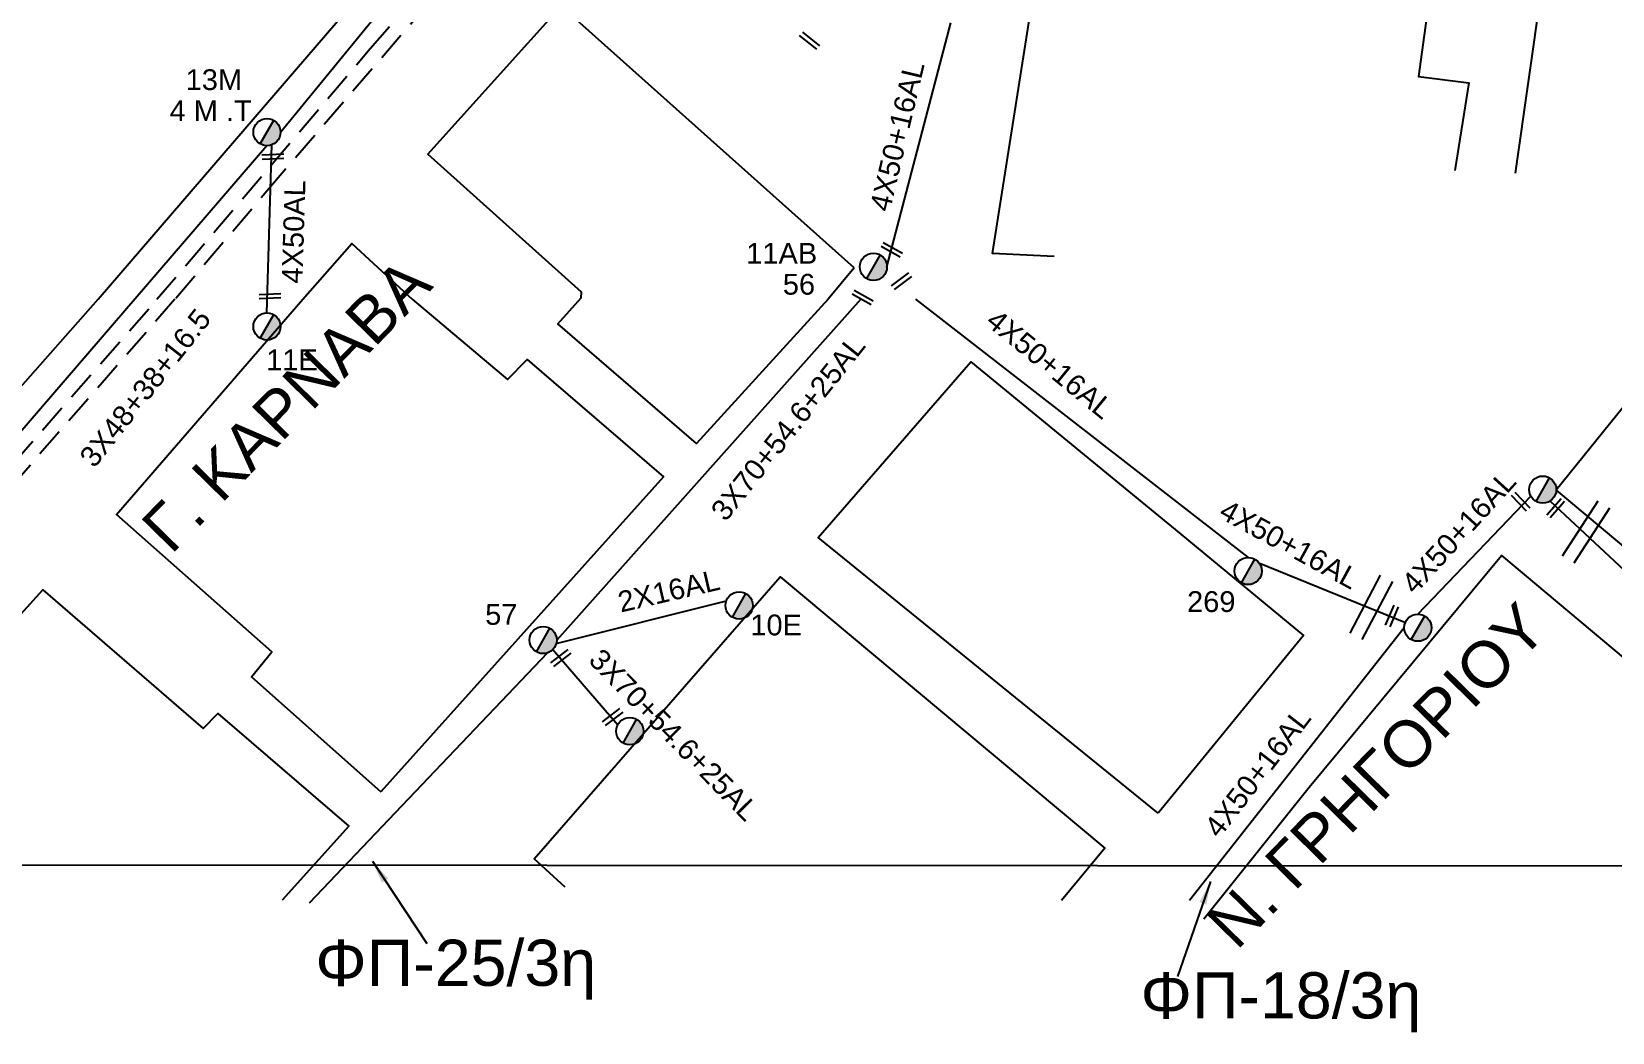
# Model space of a CAD drawing. Header units: millimetres. Extents: x 645 to 3057, y 900 to 1793.
# Drawn here: x 1552.6 to 1689.6, y 902.5 to 989.2 of the extents above; entities that cross this region are included whole.
import ezdxf

# ---------------------------------------------------------------- set-up
doc = ezdxf.new("R2010")
doc.units = ezdxf.units.MM
doc.linetypes.add('DASHED', pattern=[19.05, 12.7, -6.35])
for name, color, linetype in [('Γυμνά εναέρια ΧΤ (1Φ)   2x16AL', 7, 'Continuous'), ('Γυμνά εναέρια ΧΤ (3Φ)   4x50AL', 7, 'Continuous'), ('Γυμνά εναέρια ΧΤ και ΦΟΠ (3Φ)   4x50+16AL', 7, 'Continuous'), ('Επιγραφές - Σχήματα', 7, 'Continuous'), ('Καλώδια ΧΤ   3x48+38+16.5', 7, 'DASHED'), ('Μηχανική τομή', 7, 'Continuous'), ('Στύλος ΦΜ', 7, 'Continuous'), ('Στύλος ΦΜ @ 1', 7, 'Continuous'), ('Συνεστραμμένα ΧΤ   3x70+54.6+25 AL', 7, 'SYN_LINE'), ('Συνεστραμμένα ΧΤ   4x120+25 AL', 7, 'SYN_LINE'), ('Τομή', 7, 'Continuous'), ('Υπόβαθρο ΔΕΗ', 7, 'Continuous'), ('Υπόγεια Καλώδια Δικτύου ΧΤ   .15', 7, 'DASHED')]:
    doc.layers.add(name, color=color, linetype=linetype)
doc.styles.get("Standard").update_dxf_attribs({"font": 'arial.ttf'})
doc.linetypes.add('SYN_LINE', pattern='A,0.5,-0.0001,["/\\/\\/\\/",Standard,S=0.1,R=0,X=0,Y=-0.05],-0.25', length=0.7501)
doc.dimstyles.new('ISO-25', dxfattribs={"dimtxt": 2.5, "dimasz": 2.5, "dimexe": 1.25, "dimexo": 0.625, "dimtad": 1, "dimtxsty": 'Standard', "dimcen": 2.5, "dimadec": 0, "dimazin": 0, "dimtfac": 1, "dimtmove": 0, "dimatfit": 3, "dimfxl": 1, "dimarcsym": 0})

# ---------------------------------------------------------------- blocks, each defined once
blk = doc.blocks.new('ΥΠΑΡΧΩΝ ΤΣΙΜΕΝΤΕΝΙΟΣ ΣΤΥΛΟΣ')
at = {"layer": 'Στύλος ΦΜ'}
blk.add_hatch(color=256, dxfattribs=at).paths.add_polyline_path([(-1.29, -2.28, 0.574793), (2.62, 0, 0.268822), (1.3, 2.27)])
blk.add_line((-1.29, -2.28), (1.3, 2.27), dxfattribs=at)
blk.add_circle((0, 0), 2.62, dxfattribs=at)
at = {"layer": 'Στύλος ΦΜ', "flags": 4}
for tag, p in [('ΑΡΙΘΜΟΣ', (-4.68, 8.05)), ('ΤΥΠΟΣ', (-4.91, 3.03))]:
    blk.add_attdef(tag, p, '', height=4, dxfattribs=at)
blk = doc.blocks.new('ΜΗΧΑΝΙΚΗ ΤΟΜΗ')
at = {"layer": 'Μηχανική τομή', "ltscale": 40}
for p, q in [((-1.89, 0.78), (1.89, 0.78)), ((1.89, 0), (-1.89, 0))]:
    blk.add_line(p, q, dxfattribs=at)
blk = doc.blocks.new('ΤΟΜΗ')
at = {"layer": 'Τομή', "ltscale": 40}
for p, q in [((-5.68, 0), (5.68, 0)), ((5.68, -2.33), (-5.68, -2.33))]:
    blk.add_line(p, q, dxfattribs=at)

msp = doc.modelspace()

# ---------------------------------------------------------------- linework, layer by layer
at = {"layer": 'Γυμνά εναέρια ΧΤ (1Φ)   2x16AL', "color": 85, "linetype": 'SYN_LINE', "ltscale": 15}
msp.add_lwpolyline([(1598.07763, 936.20546), (1612.82424, 939.91827)], dxfattribs=at)
at = {"layer": 'Γυμνά εναέρια ΧΤ (3Φ)   4x50AL', "color": 5, "ltscale": 0.2}
msp.add_lwpolyline([(1573.01415, 964.85477), (1573.42272, 979.40438)], dxfattribs=at)
at = {"layer": 'Γυμνά εναέρια ΧΤ και ΦΟΠ (3Φ)   4x50+16AL', "color": 85, "ltscale": 0.2}
for points in [[(1626.73476, 968.84179), (1632.26653, 989.96478)], [(1629.21959, 966.02344), (1658.03121, 943.66762)], [(1658.96117, 943.21257), (1671.64787, 938.02516)]]:
    msp.add_lwpolyline(points, dxfattribs=at)
at = {"layer": 'Γυμνά εναέρια ΧΤ και ΦΟΠ (3Φ)   4x50+16AL', "color": 173, "ltscale": 0.2}
for points in [[(1672.73803, 938.75718), (1682.51928, 948.97055)], [(1671.56026, 937.57941), (1652.93404, 913.95469)]]:
    msp.add_lwpolyline(points, dxfattribs=at)
at = {"layer": 'Επιγραφές - Σχήματα'}
msp.add_lwpolyline([(644.94827, 917.56325), (2950.19274, 916.21517), (2950.19274, 1768.24265), (644.94827, 1768.24265)], close=True, dxfattribs=at)
at = {"layer": 'Καλώδια ΧΤ   3x48+38+16.5', "color": 5, "linetype": 'ByBlock', "ltscale": 0.2}
for points in [[(1574.19287, 980.50936), (1592.9435, 1003.39391)], [(1573.0151, 979.33159), (1550.35459, 953.02189)]]:
    msp.add_lwpolyline(points, dxfattribs=at)
at = {"layer": 'Συνεστραμμένα ΧΤ   3x70+54.6+25 AL', "color": 85, "ltscale": 20}
for points in [[(1624.47255, 966.02344), (1598.11862, 936.51347)], [(1597.31276, 935.39596), (1576.66169, 913.72659)]]:
    msp.add_lwpolyline(points, dxfattribs=at)
at = {"layer": 'Συνεστραμμένα ΧΤ   3x70+54.6+25 AL', "color": 85, "ltscale": 10}
msp.add_lwpolyline([(1597.78977, 935.6971), (1603.41611, 929.17003)], dxfattribs=at)
at = {"layer": 'Συνεστραμμένα ΧΤ   4x120+25 AL', "color": 1, "linetype": 'SYN_LINE', "ltscale": 20}
msp.add_lwpolyline([(1684.18207, 948.54687), (1699.16631, 934.60261)], dxfattribs=at)
at = {"layer": 'Υπόβαθρο ΔΕΗ'}
for points in [[(1558.38077, 966.02344), (1580.93412, 992.24128), (1595.67831, 1008.752), (1563.79972, 1024.22633), (1554.80415, 1014.40456), (1534.05355, 991.50277), (1535.89717, 988.86355), (1518.80463, 970.02522), (1523.39147, 966.02344), (1532.46819, 957.75878), (1525.88025, 950.60109), (1536.42096, 941.16494)], [(1650.23598, 921.52718), (1620.77801, 945.38732), (1633.99947, 960.60744), (1652.18778, 945.67305), (1662.82929, 936.89313)]]:
    msp.add_lwpolyline(points, close=True, dxfattribs=at)
for points in [[(1681.18949, 976.95448), (1685.75751, 1009.0343), (1718.50039, 1011.97404), (1715.44046, 989.63001), (1719.0671, 989.06954), (1717.40379, 976.05475), (1706.23357, 977.03426)], [(1641.20795, 969.72547), (1635.8652, 970.0016), (1639.21487, 991.24577), (1634.55438, 991.48455), (1636.45923, 1004.2668), (1675.89524, 1008.10087), (1672.80024, 985.31127), (1677.14293, 984.77562), (1675.92366, 977.1893)], [(1623.89684, 968.75887), (1621.64896, 966.02344), (1610.23388, 953.52385), (1598.22545, 963.89691), (1600.22785, 966.16682), (1600.27794, 966.63112), (1586.94654, 978.6029), (1598.49065, 991.4243), (1607.32797, 1001.81529), (1630.83071, 1003.88536)], [(1623.89684, 968.75887), (1598.49065, 991.4243)], [(1582.89913, 923.34134), (1571.66047, 933.32187), (1573.43513, 935.49739), (1559.97813, 947.39456), (1576.12507, 966.02344), (1580.37731, 970.87041), (1585.58532, 966.02344), (1593.85207, 959.07959), (1595.56607, 960.82363), (1607.36601, 950.64332), (1582.88937, 923.35005)], [(1698.0741, 966.02344), (1684.72722, 949.50786), (1700.31401, 936.4436)], [(1654.17474, 912.35889), (1663.3027, 923.77584), (1679.98722, 943.84761), (1698.36831, 928.41836), (1710.64405, 918.09757), (1706.3903, 912.421)], [(1598.85363, 915.09681), (1596.1549, 917.55865), (1617.47205, 941.98065), (1645.61312, 918.49123), (1641.85417, 913.96318)], [(1530.17036, 914.98467), (1553.60718, 940.87137), (1567.48441, 928.86122), (1568.75383, 930.15612), (1580.11475, 920.39985), (1574.33994, 913.97018)]]:
    msp.add_lwpolyline(points, dxfattribs=at)
at = {"layer": 'Υπόγεια Καλώδια Δικτύου ΧΤ   .15', "color": 5, "ltscale": 0.2}
msp.add_lwpolyline([(1514.97805, 910.84861), (1535.99013, 934.64101), (1563.47596, 966.02344), (1581.96689, 987.74977), (1594.43513, 1002.08281), (1596.33375, 1003.97971), (1596.79402, 1005.47423), (1609.46427, 1014.5158), (1609.46427, 1014.5158), (1609.46427, 1014.5158), (1609.46427, 1014.5158), (1609.46427, 1014.5158), (1609.46427, 1014.5158, 0.600508136), (1618.43424, 1016.0991)], format="xyb", dxfattribs=at)
at = {"layer": 'Υπόγεια Καλώδια Δικτύου ΧΤ   .15', "color": 27, "ltscale": 0.2}
msp.add_lwpolyline([(1619.43563, 1016.23533), (1619.4548, 1014.58445), (1618.94328, 1013.3068), (1617.73423, 1012.215), (1616.75769, 1011.84332), (1613.78157, 1011.91301), (1610.26133, 1012.63959), (1608.86718, 1012.41014), (1598.43877, 1004.48799), (1597.29248, 1002.43301), (1596.35238, 1001.44678), (1594.56618, 1000.4136), (1574.15641, 976.74304), (1565.03998, 966.02344), (1517.35674, 911.3998)], dxfattribs=at)

# ---------------------------------------------------------------- block references
at = {"layer": 'Μηχανική τομή'}
for p, xscale, yscale, zscale, rotation in [((1619.90637, 988.27318), 0.4999999999998651, 0.4999999999998651, 0.4999999999998651, 321.2978199409028), ((1573.5436, 978.18753), 0.499999999999886, 0.499999999999886, 0.499999999999886, 2.556822684290538), ((1627.05532, 970.13788), 0.499999999999874, 0.499999999999874, 0.499999999999874, 330.9710506791064), ((1628.10768, 967.44471), 0.4999999999999568, 0.4999999999999568, 0.4999999999999568, 37.09173141830854), ((1573.28507, 966.09829), 0.499999999999886, 0.499999999999886, 0.499999999999886, 2.556822684290538), ((1624.53266, 966.00874), 0.499999999999874, 0.499999999999874, 0.499999999999874, 330.9710506791064), ((1681.4957, 948.36442), 0.5000000000000608, 0.5000000000000608, 0.5000000000000608, 313.9241727462405), ((1684.82057, 947.81199), 0.5000000000000122, 0.5000000000000122, 0.5000000000000122, 48.31792894491981), ((1670.66172, 938.51919), 0.4999999999999821, 0.4999999999999821, 0.4999999999999821, 66.86725441196066), ((1598.5983, 934.80028), 0.4999999999999568, 0.4999999999999568, 0.4999999999999568, 37.09173141830854), ((1603.08034, 929.69009), 0.4999999999999568, 0.4999999999999568, 0.4999999999999568, 37.09173141830854)]:
    msp.add_blockref('ΜΗΧΑΝΙΚΗ ΤΟΜΗ', p, dxfattribs=dict(at, xscale=xscale, yscale=yscale, zscale=zscale, rotation=rotation))
at = {"layer": 'Στύλος ΦΜ @ 1', "ltscale": 40}
ref = msp.add_blockref('ΥΠΑΡΧΩΝ ΤΣΙΜΕΝΤΕΝΙΟΣ ΣΤΥΛΟΣ', (1573.0151, 980.50936), dxfattribs=dict(at, xscale=0.4499999999998181, yscale=0.4499999999998181, zscale=0.4499999999998181))
ref.add_attrib('ΤΥΠΟΣ', '4 M .T', (1564.57247, 981.4584), dxfattribs={"layer": 'Στύλος ΦΜ', "height": 1.8, "flags": 4})
ref.add_attrib('ΑΡΙΘΜΟΣ', '13M', (1565.96664, 984.15135), dxfattribs={"layer": 'Στύλος ΦΜ', "height": 1.8, "flags": 4})
ref = msp.add_blockref('ΥΠΑΡΧΩΝ ΤΣΙΜΕΝΤΕΝΙΟΣ ΣΤΥΛΟΣ', (1625.557, 968.84179), dxfattribs=dict(at, xscale=0.4499999999998181, yscale=0.4499999999998181, zscale=0.4499999999998181))
ref.add_attrib('ΤΥΠΟΣ', '11AB', (1614.53682, 969.11034), dxfattribs={"layer": 'Στύλος ΦΜ', "height": 1.8, "flags": 4})
ref.add_attrib('ΑΡΙΘΜΟΣ', '56', (1617.70884, 966.42875), dxfattribs={"layer": 'Στύλος ΦΜ', "height": 1.8, "flags": 4})
ref = msp.add_blockref('ΥΠΑΡΧΩΝ ΤΣΙΜΕΝΤΕΝΙΟΣ ΣΤΥΛΟΣ', (1573.01415, 963.677), dxfattribs=dict(at, xscale=0.4499999999998181, yscale=0.4499999999998181, zscale=0.4499999999998181))
ref.add_attrib('ΤΥΠΟΣ', '11E', (1572.93993, 959.88027), dxfattribs={"layer": 'Στύλος ΦΜ', "height": 1.8, "flags": 4})
at = {"layer": 'Στύλος ΦΜ @ 1', "ltscale": 40, "xscale": 0.4499999999998181, "yscale": 0.4499999999998181, "zscale": 0.4499999999998181}
for p in [(1683.5499, 949.54061), (1672.73803, 937.57941), (1604.4557, 928.6165)]:
    msp.add_blockref('ΥΠΑΡΧΩΝ ΤΣΙΜΕΝΤΕΝΙΟΣ ΣΤΥΛΟΣ', p, dxfattribs=at)
at = {"layer": 'Στύλος ΦΜ @ 1', "ltscale": 40}
ref = msp.add_blockref('ΥΠΑΡΧΩΝ ΤΣΙΜΕΝΤΕΝΙΟΣ ΣΤΥΛΟΣ', (1658.03121, 942.48985), dxfattribs=dict(at, xscale=0.4499999999998181, yscale=0.4499999999998181, zscale=0.4499999999998181))
ref.add_attrib('ΤΥΠΟΣ', '269', (1652.73483, 938.94026), dxfattribs={"layer": 'Στύλος ΦΜ', "height": 1.8, "flags": 4})
ref = msp.add_blockref('ΥΠΑΡΧΩΝ ΤΣΙΜΕΝΤΕΝΙΟΣ ΣΤΥΛΟΣ', (1596.94085, 936.51347), dxfattribs=dict(at, xscale=0.4499999999998181, yscale=0.4499999999998181, zscale=0.4499999999998181))
ref.add_attrib('ΤΥΠΟΣ', '57', (1591.92057, 937.83262), dxfattribs={"layer": 'Στύλος ΦΜ', "height": 1.8, "flags": 4})
ref = msp.add_blockref('ΥΠΑΡΧΩΝ ΤΣΙΜΕΝΤΕΝΙΟΣ ΣΤΥΛΟΣ', (1613.92923, 939.51069), dxfattribs=dict(at, xscale=0.4499999999998181, yscale=0.4499999999998181, zscale=0.4499999999998181))
ref.add_attrib('ΤΥΠΟΣ', '10E', (1614.89437, 936.91804), dxfattribs={"layer": 'Στύλος ΦΜ', "height": 1.8, "flags": 4})
at = {"layer": 'Τομή'}
for p, xscale, yscale, zscale, rotation in [((1686.81349, 946.17895), 0.5000000000000102, 0.5000000000000102, 0.5000000000000102, 56.95254820406029), ((1668.17412, 939.60723), 0.4999999999999897, 0.4999999999999897, 0.4999999999999897, 62.28730166432894)]:
    msp.add_blockref('ΤΟΜΗ', p, dxfattribs=dict(at, xscale=xscale, yscale=yscale, zscale=zscale, rotation=rotation))

# ---------------------------------------------------------------- texts
at = {"layer": 'Γυμνά εναέρια ΧΤ (1Φ)   2x16AL', "color": 7, "ltscale": 0.2, "insert": (1603.26508, 940.64531), "char_height": 1.8, "width": 30, "attachment_point": 1, "rotation": 12.9832555}
msp.add_mtext('2X16AL', dxfattribs=at)
at = {"layer": 'Γυμνά εναέρια ΧΤ (3Φ)   4x50AL', "color": 7, "ltscale": 0.2, "insert": (1574.27556, 967.42833), "char_height": 1.8, "width": 30, "attachment_point": 1, "rotation": 88.2005312}
msp.add_mtext('4X50AL', dxfattribs=at)
at = {"layer": 'Γυμνά εναέρια ΧΤ και ΦΟΠ (3Φ)   4x50+16AL', "color": 7, "ltscale": 0.2, "char_height": 1.8, "width": 30, "attachment_point": 1}
for insert, rotation in [((1625.21764, 973.92846), 76.7081204), ((1636.3256, 965.29258), 320.723462), ((1671.146, 941.58803), 47.6511797), ((1656.23832, 948.75855), 331.3369974), ((1654.09387, 920.35961), 52.3713864)]:
    msp.add_mtext('4X50+16AL', dxfattribs=dict(at, insert=insert, rotation=rotation))
at = {"layer": 'Επιγραφές - Σχήματα', "char_height": 4, "width": 69.9753744, "attachment_point": 1, "rotation": 45.5671772}
for s, insert in [('Γ. ΚΑΡΝΑΒΑ', (1561.8591, 946.64224)), ('Ν. ΓΡΗΓΟΡΙΟΥ', (1654.17474, 912.35889))]:
    msp.add_mtext(s, dxfattribs=dict(at, insert=insert))
at = {"layer": 'Επιγραφές - Σχήματα', "char_height": 4, "width": 69.9753744, "attachment_point": 1}
for s, insert in [('ΦΠ-25/3η', (1577.19718, 910.55829)), ('ΦΠ-18/3η', (1648.69997, 907.7321))]:
    msp.add_mtext(s, dxfattribs=dict(at, insert=insert))
at = {"layer": 'Καλώδια ΧΤ   3x48+38+16.5', "color": 7, "ltscale": 0.2, "insert": (1556.6455, 952.4446), "char_height": 1.8, "width": 30, "attachment_point": 1, "rotation": 51.7283929}
msp.add_mtext('3X48+38+16.5', dxfattribs=at)
at = {"layer": 'Συνεστραμμένα ΧΤ   3x70+54.6+25 AL', "color": 7, "ltscale": 20, "char_height": 1.8, "width": 30, "attachment_point": 1}
for insert, rotation in [((1611.34308, 947.80705), 51.3581861), ((1602.06608, 935.92977), 314.4176925)]:
    msp.add_mtext('3X70+54.6+25AL', dxfattribs=dict(at, insert=insert, rotation=rotation))

# ---------------------------------------------------------------- leaders
at = {"layer": 'Επιγραφές - Σχήματα', "ltscale": 40}
for points in [[(1582.14415, 917.34425), (1586.86101, 910.21324)], [(1654.76654, 915.58373), (1651.89347, 907.36567)]]:
    msp.add_leader(points, dimstyle='ISO-25', override={"dimasz": 2, "dimtad": 0}, dxfattribs=at)

doc.saveas('drawing.dxf')
